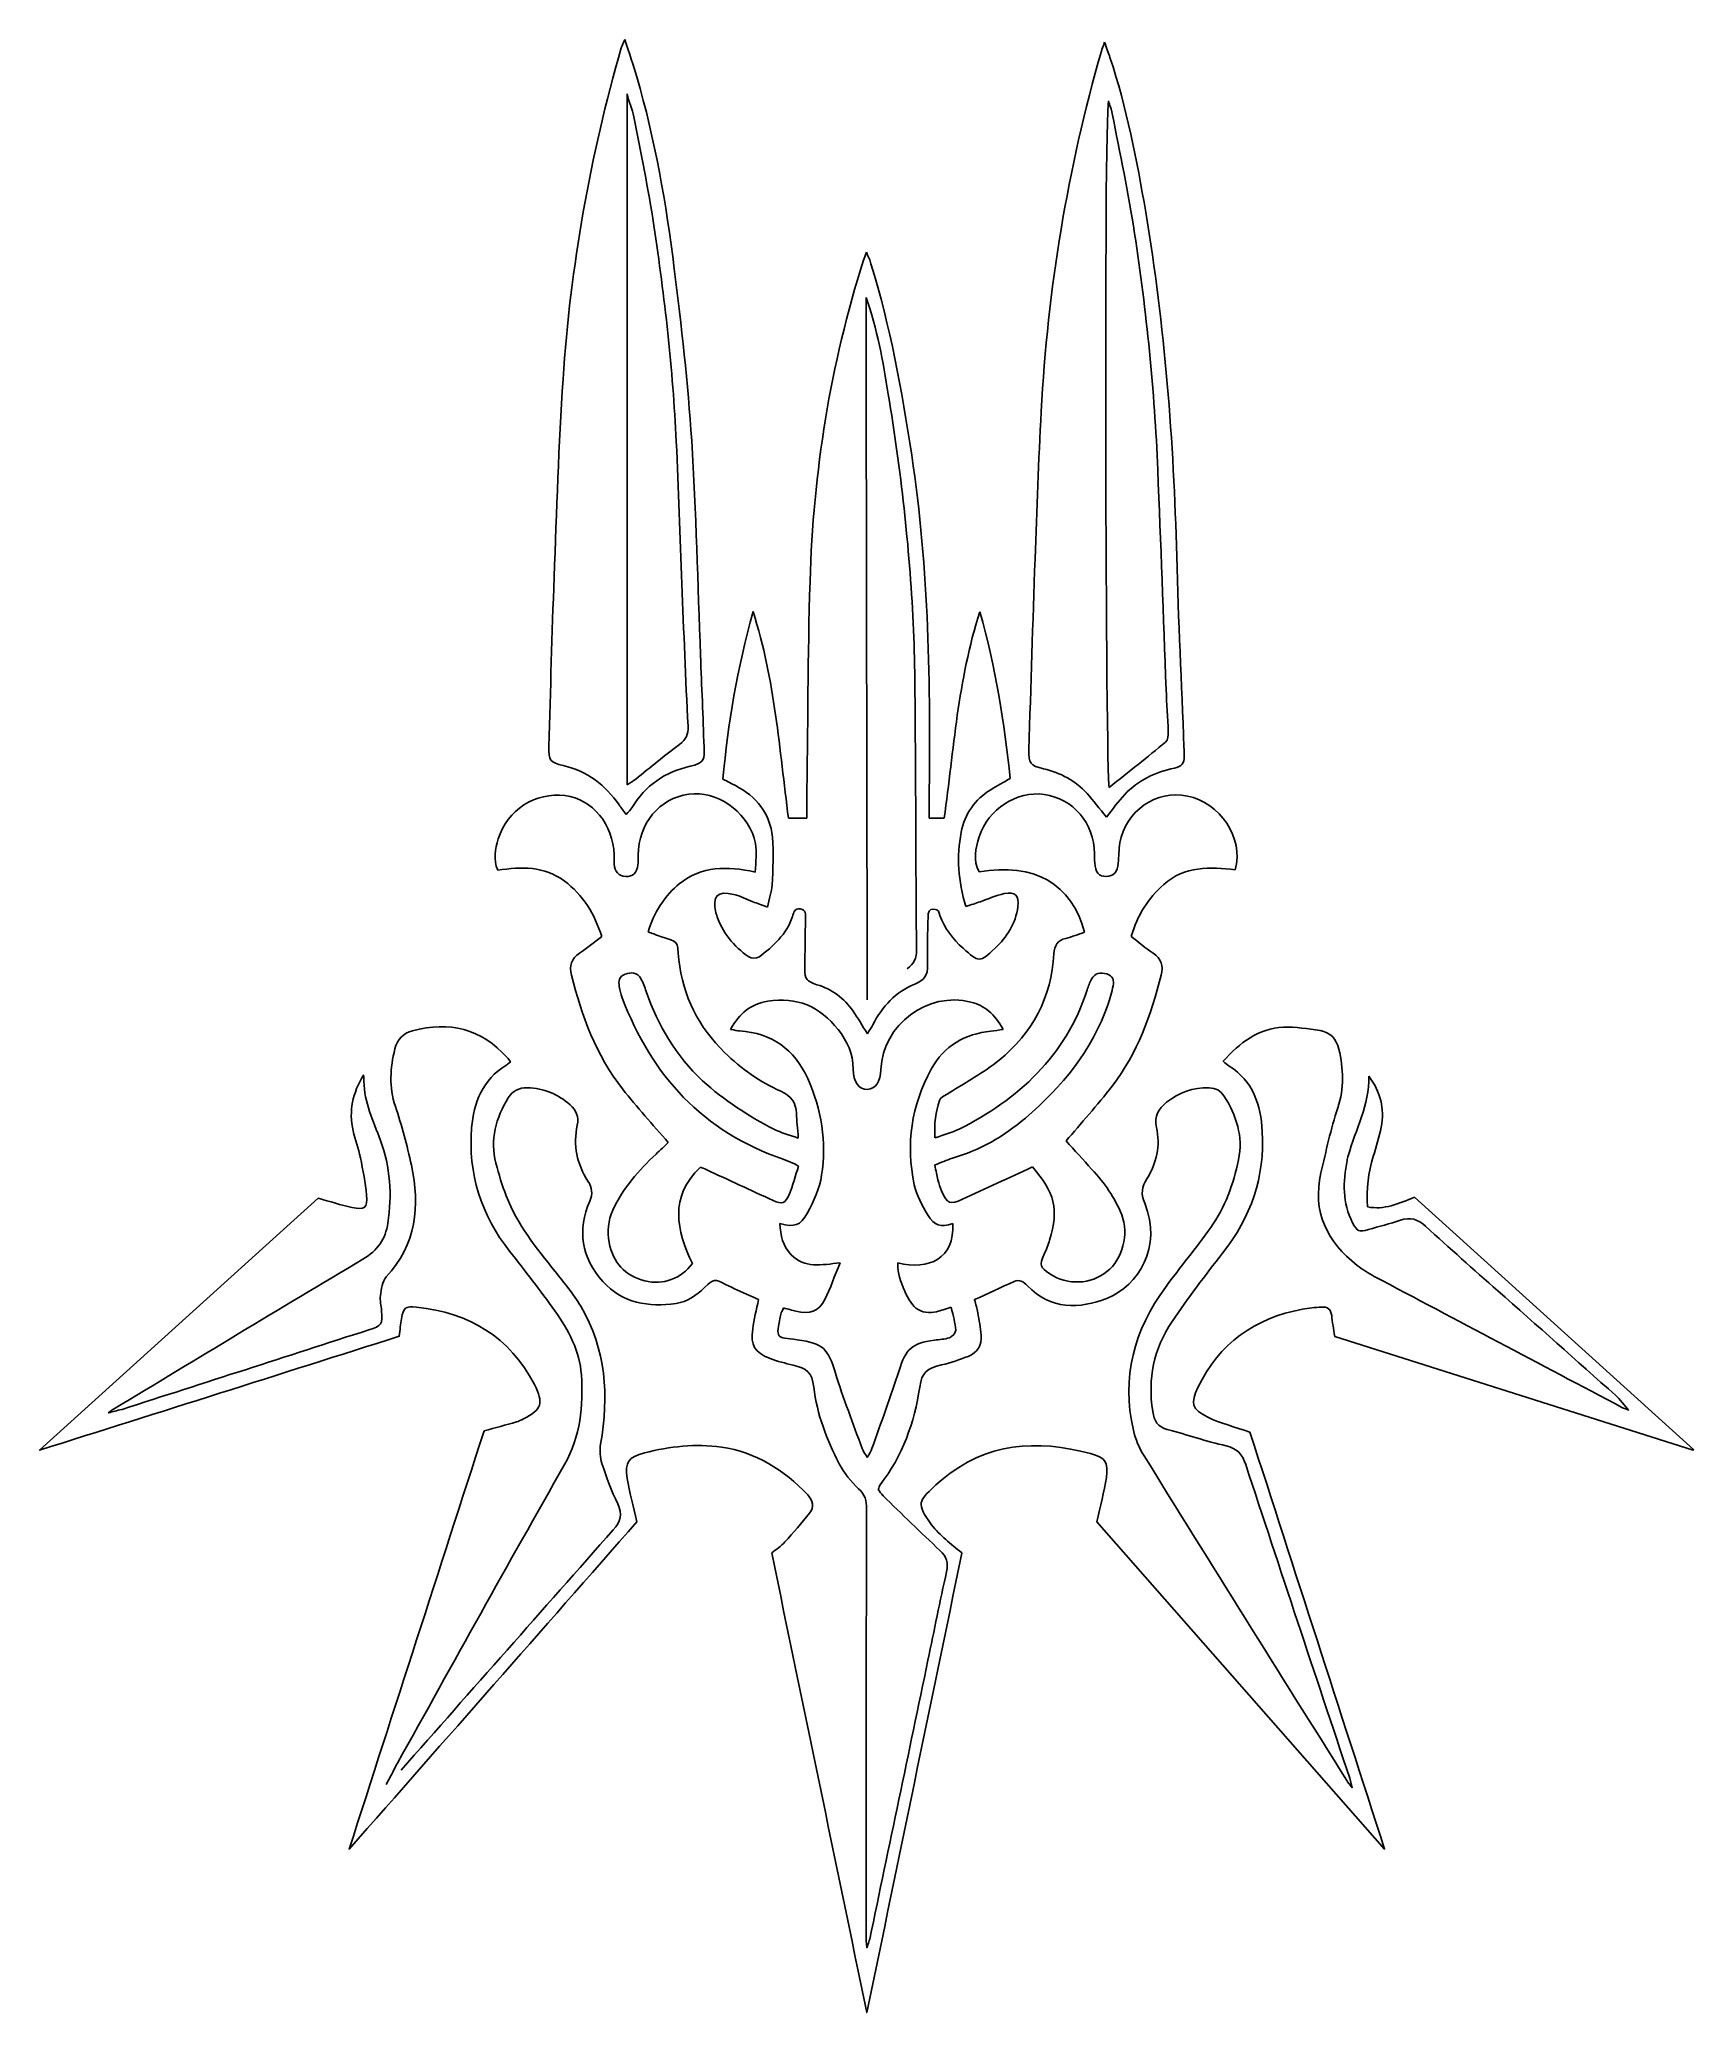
# Model space of a CAD drawing. Extents: x 0 to 2437, y 0 to 2907.
import ezdxf

# ---------------------------------------------------------------- set-up
doc = ezdxf.new("R2010")
doc.units = 0
doc.layers.get('0').update_dxf_attribs({"linetype": 'CONTINUOUS'})

msp = doc.modelspace()

# ---------------------------------------------------------------- linework, layer by layer
at = {"color": 7}
for points in [[(862.47, 2906.6475)], [(1310.94, 1759.4025)], [(1572.2175, 1761.1575)], [(1018.11, 1448.325)], [(1752.9525, 1394.3775)], [(1118.4675, 1247.025)], [(1462.995, 1245.6975)], [(2332.815, 891.0375)]]:
    msp.add_lwpolyline(points, close=True, dxfattribs=at)
for points in [[(865.8675, 2826.435), (865.8675, 1808.6475)], [(1576.365, 1804.8525), (1576.35, 1804.8675)], [(1103.685, 1759.545), (1130.685, 1759.545)], [(1310.94, 1759.4025), (1333.2, 1759.4025)], [(1744.26, 1401.3525), (1744.239686, 1401.3975), (1744.26, 1401.4425)], [(0.0075, 828.5325), (410.5725, 1199.73)], [(2026.2, 1200.99), (2026.26, 1200.99), (2437.26, 829.2825), (2436.8925, 828.645), (1908.51, 996.105), (1908.465, 996.1575)], [(2341.4775, 887.4825), (2341.553029, 887.502326), (2341.545, 887.58)], [(655.02, 856.8375), (655.065, 856.8375)], [(1783.6575, 855.0075), (1783.695, 854.97)], [(1236.0075, 770.3475), (1236.0075, 770.4)], [(880.3275, 723.075), (880.3275, 723.0225)], [(1982.025, 240.6), (1982.00114, 240.527525), (1981.930025, 240.54886), (1557.9225, 722.8575), (1557.9225, 722.91)], [(1078.965, 677.1075), (1078.965, 677.1675)], [(1359.1725, 677.04), (1359.1725, 676.98)], [(517.86, 348.63), (510.9075, 336.135)], [(1934.1975, 331.17), (1934.271081, 331.159111), (1934.31, 331.2225), (1930.7175, 345.1575), (1930.7175, 345.1575)], [(456.375, 240.705), (456.322767, 240.675001), (456.270673, 240.704769), (456.270405, 240.764768)], [(1218.9225, 95.61), (1218.97875, 95.570879), (1219.035, 95.61)], [(1223.4, 108.1575), (1223.445, 108.2475)], [(1219.1625, 0.135), (1219.1025, 0.075), (1219.0425, 0.135)]]:
    msp.add_lwpolyline(points, dxfattribs=at)
for points in [[(857.325, 2894.2875), (858.1275, 2897.0175), (859.5075, 2899.575), (862.47, 2906.6475)], [(862.47, 2906.6475), (869.3325, 2885.43), (875.22, 2868.69), (880.1775, 2851.6725)], [(771.4725, 2406.42), (782.471723, 2571.65555), (811.255586, 2735.223428), (857.325, 2894.2875)], [(1476.0375, 2358.6375), (1485.7125, 2538.9225), (1514.655, 2716.0575), (1564.815, 2889.6375)], [(1564.815, 2889.6375), (1565.6325, 2892.4725), (1566.7275, 2895.2325), (1569.255, 2902.5675)], [(1569.255, 2902.5675), (1572.9375, 2892.54), (1575.3675, 2886.4725), (1577.4075, 2880.285)], [(1577.4075, 2880.285), (1601.9475, 2805.9375), (1617.0375, 2729.415), (1629.975, 2652.3825)], [(880.1775, 2851.6725), (907.065, 2759.085), (923.625, 2664.36), (935.46, 2568.9225)], [(875.82, 2792.76), (873.6375, 2804.205), (868.32, 2815.05), (865.8675, 2826.435)], [(905.31, 2632.68), (897.2175, 2686.305), (885.9675, 2739.465), (875.82, 2792.76)], [(1575.1125, 2816.19), (1568.52, 2784.7725), (1570.8225, 1820.8875), (1576.365, 1804.8525)], [(1580.73, 2797.53), (1579.515, 2803.875), (1577.0175, 2809.9725), (1575.1125, 2816.19)], [(1613.73, 2620.995), (1604.73, 2680.1475), (1591.98, 2738.745), (1580.73, 2797.53)], [(1629.975, 2652.3825), (1658.175, 2484.465), (1671.3375, 2315.2425), (1675.6725, 2145.1425)], [(938.385, 2314.2375), (933.09, 2420.955), (921.2625, 2527.08), (905.31, 2632.68)], [(1647.8025, 2272.5825), (1643.025, 2389.35), (1631.235, 2505.5175), (1613.73, 2620.995)], [(1214.265, 2581.5375), (1215.1875, 2584.44), (1216.455, 2587.2375), (1218.765, 2593.2225)], [(1218.765, 2593.2225), (1221.6375, 2585.7975), (1223.76, 2581.1775), (1225.23, 2576.355)], [(935.46, 2568.9225), (945.9, 2484.6675), (955.575, 2400.1725), (961.035, 2315.4975)], [(1135.3725, 2108.145), (1140.225, 2269.3575), (1165.1625, 2427.54), (1214.265, 2581.5375)], [(1225.23, 2576.355), (1253.4675, 2484.1575), (1270.8225, 2389.6575), (1285.215, 2294.49)], [(1218.03, 2526.5175), (1218.03, 2501.7675), (1217.9925, 2477.0625), (1218.03, 2452.3275)], [(1250.7825, 2383.965), (1242.9075, 2432.1525), (1234.515, 2480.2575), (1218.03, 2526.5175)], [(1218.03, 2452.3275), (1218.6075, 2136.9075), (1219.0425, 1807.3275), (1219.71, 1491.885)], [(758.3775, 2114.37), (762.1275, 2211.75), (764.9625, 2309.2125), (771.4725, 2406.42)], [(1287.45, 2047.0875), (1282.0725, 2160.075), (1269.0225, 2272.3275), (1250.7825, 2383.965)], [(1466.9925, 2141.4), (1469.5875, 2213.8275), (1472.1525, 2286.27), (1476.0375, 2358.6375)], [(946.56, 2104.5675), (943.7625, 2174.4525), (941.85, 2244.3825), (938.385, 2314.2375)], [(961.035, 2315.4975), (967.8225, 2210.175), (969.93, 2104.545), (974.0625, 1999.05)], [(1285.215, 2294.49), (1310.715, 2125.7925), (1313.2275, 1956.0075), (1310.955, 1785.945)], [(1660.1775, 1948.7175), (1656, 2056.6725), (1652.2275, 2164.6425), (1647.8025, 2272.5825)], [(1457.8725, 1860.3825), (1460.775, 1954.0575), (1463.6325, 2047.74), (1466.9925, 2141.4)], [(1675.6725, 2145.1425), (1678.0575, 2051.4525), (1682.775, 1957.83), (1686.4275, 1864.1775)], [(750.495, 1865.235), (753.015, 1948.2825), (755.1825, 2031.345), (758.3775, 2114.37)], [(955.6275, 1894.9275), (952.125, 1964.7825), (949.3575, 2034.6825), (946.56, 2104.5675)], [(1130.685, 1780.155), (1132.1175, 1889.49), (1132.08, 1998.87), (1135.3725, 2108.145)], [(1007.13, 1817.055), (1014.4275, 1898.805), (1028.3025, 1979.7075), (1051.38, 2063.85)], [(1051.38, 2063.85), (1083.8925, 1962.465), (1090.2, 1860.735), (1103.685, 1759.545)], [(1290.5175, 1880.37), (1290.0825, 1935.9525), (1290.0975, 1991.5875), (1287.45, 2047.0875)], [(1333.2, 1759.4025), (1347.075, 1859.7375), (1353.21, 1961.9925), (1385.49, 2063.5875)], [(1385.49, 2063.5875), (1409.1975, 1980.9375), (1422, 1900.0875), (1430.2725, 1818.045)], [(974.0625, 1999.05), (975.825, 1954.11), (977.6625, 1909.17), (979.3125, 1864.2225)], [(1663.1775, 1886.9775), (1662.585, 1907.5725), (1660.9275, 1928.13), (1660.1775, 1948.7175)], [(943.2, 1868.265), (952.8075, 1875.42), (956.2275, 1882.9275), (955.6275, 1894.9275)], [(771.8925, 1836.93), (752.4525, 1841.31), (749.8725, 1844.85), (750.495, 1865.235)], [(878.5725, 1817.1225), (900.09, 1834.2), (921.165, 1851.87), (943.2, 1868.265)], [(979.3125, 1864.2225), (979.95, 1846.9725), (980.1825, 1840.44), (958.8675, 1835.94)], [(1292.31, 1565.58), (1291.4025, 1670.505), (1291.32, 1775.445), (1290.5175, 1880.37)], [(1479.6675, 1832.205), (1459.8075, 1836.9225), (1457.25, 1840.215), (1457.8725, 1860.3825)], [(1576.35, 1804.8675), (1605.3, 1827.9675), (1632.72, 1849.41), (1659.4275, 1871.7075)], [(1659.4275, 1871.7075), (1662.7125, 1874.4525), (1663.35, 1881.8175), (1663.1775, 1886.9775)], [(1686.4275, 1864.1775), (1686.6, 1859.8125), (1686.4275, 1855.425), (1686.7275, 1851.06)], [(854.085, 1779.0225), (833.595, 1808.1375), (807.345, 1828.9425), (771.8925, 1836.93)], [(958.8675, 1835.94), (922.1175, 1828.1775), (892.71, 1807.5525), (872.7, 1774.8525)], [(1543.785, 1795.7475), (1526.535, 1814.94), (1504.665, 1826.265), (1479.6675, 1832.205)], [(1672.35, 1833.27), (1644.045, 1827.93), (1619.1675, 1815.045), (1599.045, 1794.33)], [(1686.7275, 1851.06), (1687.3575, 1840.68), (1683.285, 1835.31), (1672.35, 1833.27)], [(865.8675, 1808.6475), (872.6175, 1813.095), (875.7525, 1814.8875), (878.5725, 1817.1225)], [(1025.5125, 1807.5225), (1019.9625, 1810.38), (1014.4425, 1813.26), (1007.13, 1817.055)], [(1079.985, 1731.7725), (1076.475, 1766.5725), (1056.5775, 1791.54), (1025.5125, 1807.5225)], [(1430.2725, 1818.045), (1419.9825, 1812.045), (1410.81, 1806.9375), (1401.855, 1801.455)], [(676.095, 1728.855), (689.0175, 1771.485), (731.25, 1798.545), (774.345, 1792.725)], [(774.345, 1792.725), (815.1225, 1787.2125), (845.46, 1750.5525), (846.705, 1705.2675)], [(864.5325, 1765.1025), (860.4675, 1770.51), (857.145, 1774.68), (854.085, 1779.0225)], [(872.7, 1774.8525), (870.855, 1771.8525), (868.1325, 1769.355), (864.5325, 1765.1025)], [(882.6675, 1713.45), (886.53, 1759.6725), (920.4675, 1793.4675), (964.8375, 1795.4625)], [(964.8375, 1795.4625), (1004.9025, 1797.27), (1047.4875, 1763.37), (1054.8375, 1722.1875)], [(1130.685, 1759.545), (1130.685, 1766.8125), (1130.61, 1773.4875), (1130.685, 1780.155)], [(1310.955, 1785.945), (1310.835, 1777.3575), (1310.94, 1768.7625), (1310.94, 1759.4025)], [(1401.855, 1801.455), (1378.2075, 1786.965), (1363.4325, 1765.995), (1358.1375, 1738.845)], [(1384.5975, 1732.1625), (1397.595, 1772.94), (1440.525, 1800.345), (1480.32, 1794.4125)], [(1480.32, 1794.4125), (1523.76, 1787.97), (1553.565, 1752.8775), (1554.6975, 1706.8125)], [(1572.2175, 1761.1575), (1561.905, 1773.7725), (1553.3025, 1785.1575), (1543.785, 1795.7475)], [(1599.045, 1794.33), (1589.64, 1784.6025), (1581.9675, 1773.255), (1572.2175, 1761.1575)], [(1592.085, 1723.0725), (1600.56, 1770.3225), (1645.4775, 1801.7175), (1691.5425, 1792.1775)], [(1691.5425, 1792.1775), (1738.62, 1782.4275), (1775.475, 1730.9175), (1761.81, 1683.5625)], [(675.345, 1682.745), (668.0925, 1698.9825), (671.6925, 1714.245), (676.095, 1728.855)], [(1054.8375, 1722.1875), (1057.1625, 1709.1225), (1055.52, 1695.9375), (1054.77, 1680.1875)], [(1079.46, 1660.965), (1080.615, 1684.545), (1082.34, 1708.41), (1079.985, 1731.7725)], [(1358.1375, 1738.845), (1351.095, 1702.7025), (1353.6375, 1667.07), (1364.8875, 1629.2475)], [(1384.695, 1680.315), (1375.1775, 1697.46), (1379.19, 1715.205), (1384.5975, 1732.1625)], [(1589.61, 1693.275), (1590.2925, 1703.22), (1590.36, 1713.3075), (1592.085, 1723.0725)], [(773.16, 1667.16), (743.775, 1688.91), (710.28, 1688.3025), (675.345, 1682.745)], [(846.705, 1705.2675), (846.825, 1700.895), (846.42, 1696.4925), (846.7725, 1692.15)], [(846.7725, 1692.15), (847.7175, 1680.4875), (853.6125, 1674.315), (863.9475, 1673.7525)], [(863.9475, 1673.7525), (874.4475, 1673.175), (880.3875, 1678.65), (881.7075, 1691.0025)], [(881.7075, 1691.0025), (882.5025, 1698.435), (882.045, 1706.0025), (882.6675, 1713.45)], [(1054.77, 1680.1875), (1012.77, 1689.1875), (976.2, 1689.1875), (942.795, 1662.8025)], [(1540.02, 1591.38), (1521.3375, 1662.75), (1465.3125, 1694.6775), (1384.695, 1680.315)], [(1554.6975, 1706.8125), (1554.8025, 1702.44), (1554.57, 1698.0525), (1554.825, 1693.695)], [(1554.825, 1693.695), (1555.65, 1679.805), (1561.125, 1673.4975), (1571.88, 1673.73)], [(1571.88, 1673.73), (1583.2875, 1673.9775), (1588.7025, 1680.03), (1589.61, 1693.275)], [(1761.81, 1683.5625), (1724.85, 1687.89), (1687.5, 1689.2175), (1656.6075, 1661.8125)], [(828.57, 1585.095), (818.07, 1618.0425), (801.24, 1646.3775), (773.16, 1667.16)], [(942.795, 1662.8025), (923.1525, 1647.285), (904.17, 1619.19), (896.8425, 1592.055)], [(1072.515, 1628.46), (1075.275, 1640.835), (1078.9575, 1650.8175), (1079.46, 1660.965)], [(1656.6075, 1661.8125), (1633.62, 1641.3975), (1617.8025, 1616.535), (1608.5325, 1585.3125)], [(996.81, 1620), (991.095, 1645.44), (998.205, 1653), (1023.36, 1647)], [(1023.36, 1647), (1032.945, 1644.6975), (1041.93, 1639.92), (1051.215, 1636.35)], [(1051.215, 1636.35), (1057.35, 1633.995), (1063.5375, 1631.7825), (1072.515, 1628.46)], [(1364.8875, 1629.2475), (1373.025, 1631.955), (1379.73, 1634.13), (1386.3975, 1636.425)], [(1386.3975, 1636.425), (1398.12, 1640.4675), (1409.5425, 1645.8825), (1421.58, 1648.3425)], [(1441.62, 1629.015), (1438.575, 1604.3475), (1425.555, 1584.5475), (1408.005, 1567.8375)], [(1421.58, 1648.3425), (1437.7575, 1651.65), (1443.675, 1645.6725), (1441.62, 1629.015)], [(997.515, 1617.435), (997.245, 1618.275), (997.005, 1619.1375), (996.81, 1620)], [(1045.125, 1555.0425), (1022.88, 1570.7175), (1006.125, 1591.0425), (997.515, 1617.435)], [(1109.43, 1614.465), (1100.7375, 1588.3875), (1081.32, 1570.6275), (1060.02, 1554.975)], [(1120.92, 1625.9175), (1112.5125, 1627.02), (1111.56, 1620.855), (1109.43, 1614.465)], [(1128.69, 1611.42), (1128.7425, 1617.525), (1129.77, 1624.7625), (1120.92, 1625.9175)], [(1127.835, 1538.325), (1127.835, 1562.685), (1128.4725, 1587.075), (1128.69, 1611.42)], [(1309.305, 1614.285), (1308.885, 1590.5475), (1307.7675, 1566.78), (1308.555, 1543.035)], [(1318.05, 1625.6625), (1310.415, 1625.9175), (1309.41, 1620.18), (1309.305, 1614.285)], [(1326.72, 1616.385), (1325.3775, 1620.135), (1325.49, 1625.385), (1318.05, 1625.6625)], [(1360.8675, 1567.995), (1345.785, 1581.555), (1333.605, 1596.96), (1326.72, 1616.385)], [(795.9075, 1560.7125), (806.715, 1568.0025), (816.855, 1576.2825), (828.57, 1585.095)], [(896.8425, 1592.055), (902.235, 1590.0525), (907.785, 1587.8625), (913.4175, 1585.9125)], [(913.4175, 1585.9125), (943.3275, 1575.5775), (938.9775, 1581.615), (942.2775, 1550.8125)], [(1494.885, 1559.625), (1495.635, 1572.015), (1499.7525, 1579.44), (1512.135, 1582.4475)], [(1512.135, 1582.4475), (1521.6375, 1584.75), (1530.8175, 1588.38), (1540.02, 1591.38)], [(1608.5325, 1585.3125), (1619.1975, 1577.115), (1629.6225, 1568.415), (1640.7825, 1560.7275)], [(783.735, 1528.3575), (780.255, 1541.9775), (783.87, 1552.605), (795.9075, 1560.7125)], [(942.2775, 1550.8125), (948.0375, 1497.06), (971.205, 1451.8875), (1009.575, 1414.3125)], [(1060.02, 1554.975), (1056.705, 1552.5375), (1048.5675, 1552.62), (1045.125, 1555.0425)], [(1278.645, 1537.4025), (1288.605, 1545.225), (1292.415, 1553.1525), (1292.31, 1565.58)], [(1308.555, 1543.035), (1309.05, 1528.29), (1303.875, 1520.535), (1290.0375, 1515.0375)], [(1408.005, 1567.8375), (1385.37, 1546.305), (1384.5825, 1546.6875), (1360.8675, 1567.995)], [(1413.885, 1402.98), (1463.19, 1443.045), (1491.03, 1495.5975), (1494.885, 1559.625)], [(1640.7825, 1560.7275), (1652.6775, 1552.4775), (1656.3375, 1541.9775), (1652.8875, 1528.2825)], [(859.215, 1360.575), (820.215, 1410.075), (799.17, 1468.0425), (783.735, 1528.3575)], [(863.055, 1529.7075), (854.1075, 1526.58), (852.9675, 1519.3875), (854.37, 1511.4075)], [(886.05, 1523.2275), (880.7325, 1532.28), (872.1675, 1532.895), (863.055, 1529.7075)], [(894.0225, 1504.2975), (891.7725, 1510.755), (889.5225, 1517.37), (886.05, 1523.2275)], [(1145.5875, 1514.22), (1130.355, 1518.87), (1127.85, 1522.2825), (1127.835, 1538.325)], [(1198.9425, 1475.1225), (1185.6825, 1494.18), (1168.0275, 1507.3725), (1145.5875, 1514.22)], [(1290.0375, 1515.0375), (1261.5975, 1503.7125), (1241.8875, 1482.3225), (1228.035, 1455.2925)], [(1550.1225, 1522.2675), (1547.555597, 1517.272175), (1545.396085, 1512.077809), (1543.665, 1506.735)], [(1572.5625, 1530.09), (1563.315, 1532.595), (1554.9975, 1531.9425), (1550.1225, 1522.2675)], [(1582.02, 1512.435), (1583.595, 1520.3325), (1581.9225, 1527.5625), (1572.5625, 1530.09)], [(1574.52, 1485.48), (1577.621428, 1494.286712), (1580.127082, 1503.29203), (1582.02, 1512.435)], [(1652.8875, 1528.2825), (1638.105, 1469.7375), (1617.9375, 1413.36), (1580.73, 1364.97)], [(854.37, 1511.4075), (855.228068, 1505.851234), (856.604064, 1500.387428), (858.48, 1495.0875)], [(858.48, 1495.0875), (902.175, 1380.45), (977.6025, 1297.4325), (1095.9075, 1257.24)], [(977.19, 1372.695), (937.44, 1409.025), (911.685, 1454.0625), (894.0225, 1504.2975)], [(1018.11, 1448.325), (1031.22, 1472.1675), (1048.635, 1485.7725), (1073.025, 1489.875)], [(1073.025, 1489.875), (1116.0825, 1497.1275), (1150.0875, 1481.7375), (1176.7125, 1448.0775)], [(1239.93, 1389.48), (1242.8625, 1455.6825), (1308.5325, 1504.785), (1372.53, 1488.6225)], [(1543.665, 1506.735), (1513.005, 1408.7775), (1440.9675, 1344.9075), (1355.2425, 1301.4075)], [(1372.53, 1488.6225), (1392.2925, 1483.6275), (1407.3225, 1471.2525), (1419.9, 1448.295)], [(1452.69, 1317.75), (1506.78, 1363.8225), (1551.06, 1417.1475), (1574.52, 1485.48)], [(549.7125, 1446.36), (604.0425, 1460.91), (651.045, 1449.2625), (689.28, 1406.8725)], [(1219.995, 1441.9725), (1212.24, 1454.2425), (1206, 1464.9675), (1198.9425, 1475.1225)], [(1228.035, 1455.2925), (1225.89, 1451.115), (1223.1825, 1447.23), (1219.995, 1441.9725)], [(523.7175, 1419.75), (527.2275, 1434), (535.8975, 1442.6625), (549.7125, 1446.36)], [(1031.685, 1446.0225), (1028.1, 1446.27), (1024.5225, 1447.2225), (1018.11, 1448.325)], [(1131.99, 1376.04), (1112.49, 1419), (1079.325, 1443.03), (1031.685, 1446.0225)], [(1176.7125, 1448.0775), (1190.2125, 1431.03), (1199.4525, 1412.7375), (1198.98, 1389.9975)], [(1402.065, 1445.6475), (1363.2525, 1441.9425), (1332.78, 1424.0175), (1314.105, 1389.825)], [(1419.9, 1448.295), (1413.4425, 1447.32), (1407.78, 1446.195), (1402.065, 1445.6475)], [(1744.26, 1401.4425), (1768.665, 1428.72), (1795.86, 1449.8025), (1833.1125, 1451.5425)], [(1833.1125, 1451.5425), (1850.97, 1452.375), (1869.18, 1449.2925), (1886.9925, 1446.5325)], [(1886.9925, 1446.5325), (1901.9175, 1444.185), (1911.0375, 1434.27), (1914.6, 1419.3675)], [(524.4675, 1335), (514.8975, 1363.635), (516.765, 1391.3925), (523.7175, 1419.75)], [(693.9075, 1400.3475), (689.4075, 1396.635), (689.6325, 1396.5975), (687.1575, 1395.135)], [(689.28, 1406.8725), (691.070376, 1404.914361), (692.623601, 1402.75193), (693.9075, 1400.43)], [(693.9075, 1400.43), (693.926261, 1400.4057), (693.926261, 1400.3718), (693.9075, 1400.3475)], [(1009.575, 1414.3125), (1033.875, 1390.515), (1061.5575, 1371.0675), (1092.495, 1357.23)], [(1340.5725, 1354.6875), (1365.075, 1370.715), (1391.2875, 1384.62), (1413.885, 1402.98)], [(1752.9525, 1394.3775), (1749.2025, 1397.3775), (1748.4525, 1398.1275), (1744.26, 1401.3525)], [(1914.6, 1419.3675), (1921.53, 1390.3575), (1922.6625, 1362.075), (1913.0025, 1332.7725)], [(462.1275, 1299.135), (455.535, 1327.8975), (461.4375, 1354.545), (477.39, 1381.1325)], [(477.39, 1381.1325), (477.398729, 1381.156016), (477.421166, 1381.171621), (477.44625, 1381.171621)], [(477.44625, 1381.171621), (477.471334, 1381.171621), (477.493771, 1381.156016), (477.5025, 1381.1325)], [(477.5025, 1381.1325), (477.9525, 1377.1725), (477.8925, 1374.0675), (477.9525, 1372.02)], [(477.9525, 1372.02), (478.7025, 1340.52), (491.7975, 1313.6625), (502.455, 1284.9)], [(687.1575, 1395.135), (653.4075, 1374.78), (639.8025, 1339.9275), (636.81, 1303.4025)], [(1082.115, 1301.1525), (1044.4575, 1320.96), (1008.7875, 1343.8275), (977.19, 1372.695)], [(1152.495, 1233.435), (1160.19, 1282.59), (1152.5925, 1330.59), (1131.99, 1376.04)], [(1198.98, 1389.9975), (1198.575, 1370.8275), (1207.545, 1359.5025), (1220.0175, 1359.9975)], [(1220.0175, 1359.9975), (1231.8075, 1360.4625), (1239.12, 1371.3), (1239.93, 1389.48)], [(1314.105, 1389.825), (1284.9375, 1336.4175), (1276.0275, 1279.11), (1289.07, 1219.515)], [(1801.7625, 1298.1225), (1799.4675, 1336.98), (1788.12, 1372.3725), (1752.9525, 1394.3775)], [(1928.5275, 1262.2575), (1939.2375, 1300.9575), (1959.45, 1337.1225), (1958.7375, 1379.2575)], [(1958.7375, 1379.2575), (1958.732551, 1379.286674), (1958.749609, 1379.315099), (1958.777681, 1379.324457)], [(1958.777681, 1379.324457), (1958.805753, 1379.333814), (1958.836455, 1379.321308), (1958.85, 1379.295)], [(1958.85, 1379.295), (1976.16, 1356.42), (1982.225, 1331.44), (1977.045, 1304.355)], [(672.63, 1251.1275), (663.375, 1286.0475), (672.5025, 1317.7275), (690.8625, 1347.6375)], [(690.8625, 1347.6375), (697.4325, 1358.3475), (706.3575, 1362.48), (718.95, 1362.2625)], [(718.95, 1362.2625), (743.325, 1361.835), (763.95, 1353.1275), (781.83, 1337.1)], [(781.83, 1337.1), (790.7475, 1329.105), (795.135, 1320.1725), (792.375, 1307.265)], [(926.5425, 1281.5625), (903.465, 1308.51), (880.3425, 1333.755), (859.215, 1360.575)], [(1092.495, 1357.23), (1107.8025, 1350.375), (1114.53, 1340.385), (1115.3775, 1324.65)], [(1319.505, 1288.4775), (1317.735, 1309.32), (1321.05, 1326.9), (1326.255, 1343.8425)], [(1326.255, 1343.8425), (1327.6725, 1348.4925), (1335.4725, 1351.3425), (1340.5725, 1354.6875)], [(1580.73, 1364.97), (1558.785, 1336.47), (1534.4175, 1309.7475), (1512.675, 1284.03)], [(1646.0325, 1303.92), (1642.5525, 1320.6225), (1648.5525, 1331.355), (1660.875, 1341.0825)], [(1660.875, 1341.0825), (1679.31, 1355.64), (1699.875, 1362.7275), (1723.395, 1362.2025)], [(1723.395, 1362.2025), (1733.145, 1361.9775), (1740.1875, 1358.2875), (1745.2725, 1350.3525)], [(1745.2725, 1350.3525), (1763.73, 1321.5525), (1773.975, 1291.0275), (1766.805, 1256.1825)], [(547.9425, 1248.36), (541.667865, 1277.637896), (533.831671, 1306.55921), (524.4675, 1335)], [(1115.3775, 1324.65), (1115.9625, 1313.6625), (1117.005, 1302.705), (1118.115, 1288.2)], [(1345.1325, 1258.7475), (1385.565, 1270.17), (1420.95, 1290.7125), (1452.69, 1317.75)], [(1913.0025, 1332.7725), (1902.6825, 1301.475), (1895.7525, 1269.0225), (1888.2525, 1236.8475)], [(472.935, 1259.385), (470.16, 1272.795), (465.1875, 1285.7325), (462.1275, 1299.135)], [(502.455, 1284.9), (517.125, 1245.3225), (519.63, 1204.4475), (513.42, 1163.0925)], [(636.81, 1303.4025), (631.2675, 1235.8125), (650.76, 1175.1525), (692.73, 1121.6175)], [(792.375, 1307.265), (786.0825, 1277.8125), (792.03, 1249.995), (808.125, 1224.765)], [(908.475, 1264.7925), (914.73, 1270.7175), (921.105, 1276.515), (926.5425, 1281.5625)], [(1118.115, 1288.2), (1103.9325, 1293.195), (1093.02, 1296.1875), (1082.115, 1301.1525)], [(1355.2425, 1301.4075), (1344.9675, 1296.9075), (1333.305, 1293.3825), (1319.505, 1288.4775)], [(1512.675, 1284.03), (1524.9, 1270.5975), (1537.7625, 1256.28), (1550.8425, 1242.1275)], [(1631.7825, 1228.44), (1646.4075, 1251.495), (1651.635, 1277.19), (1646.0325, 1303.92)], [(1743.3975, 1118.8725), (1784.9475, 1171.6875), (1805.7075, 1231.08), (1801.7625, 1298.1225)], [(1977.045, 1304.355), (1974.2625, 1289.685), (1969.545, 1275.375), (1965.345, 1260.9975)], [(482.0175, 1204.125), (480.27, 1222.6725), (476.7225, 1241.1075), (472.935, 1259.385)], [(687.7875, 1203.0075), (681.7425, 1218.6675), (676.9425, 1234.8825), (672.63, 1251.1275)], [(844.9425, 1182.1875), (859.83, 1214.7375), (882.9525, 1240.6125), (908.475, 1264.7925)], [(1095.9075, 1257.24), (1100.6325, 1255.635), (1105.6125, 1252.9875), (1110.2625, 1251.1875)], [(1110.2625, 1251.1875), (1111.92, 1250.4975), (1113.15, 1250.3175), (1118.4675, 1247.025)], [(1319.3025, 1248.63), (1328.175, 1252.155), (1336.725, 1255.6575), (1345.1325, 1258.7475)], [(1766.805, 1256.1825), (1759.4175, 1220.2575), (1746.885, 1186.305), (1725.81, 1156.3875)], [(1934.865, 1163.5425), (1919.3925, 1192.905), (1920.75, 1223.745), (1926.705, 1254.99)], [(1926.705, 1254.99), (1927.17, 1257.4425), (1927.8675, 1259.85), (1928.5275, 1262.2575)], [(1965.345, 1260.9975), (1958.505, 1237.485), (1954.365, 1213.71), (1956.7425, 1187.085)], [(510.9225, 1083.7125), (555.3825, 1131.7125), (561.105, 1188.0525), (547.9425, 1248.36)], [(808.125, 1224.765), (814.4325, 1214.8875), (815.49, 1206.765), (810.7425, 1195.4325)], [(973.9725, 1245.585), (927.3375, 1201.0425), (938.9175, 1152.285), (962.0775, 1103.3475)], [(982.305, 1241.835), (979.5375, 1243.11), (976.755, 1244.355), (973.9725, 1245.585)], [(1080.9525, 1196.4675), (1047.9525, 1211.325), (1015.1775, 1226.685), (982.305, 1241.835)], [(1118.4675, 1247.025), (1113.84, 1232.775), (1110.2175, 1218.3675), (1104.4725, 1204.8225)], [(1131.54, 1178.01), (1140.885, 1195.2975), (1149.495, 1214.2725), (1152.495, 1233.435)], [(1323.8775, 1226.595), (1322.16, 1233.165), (1321.08, 1239.8925), (1319.3025, 1248.63)], [(1329.36, 1210.68), (1327.153678, 1215.846841), (1325.321461, 1221.165536), (1323.8775, 1226.595)], [(1462.995, 1245.6975), (1428.195, 1229.5725), (1394.3025, 1213.6875), (1360.245, 1198.1625)], [(1488.4425, 1138.08), (1502.0625, 1183.74), (1496.4675, 1207.9275), (1462.995, 1245.6975)], [(1550.8425, 1242.1275), (1569.24, 1222.245), (1584.75, 1200.465), (1594.65, 1175.0775)], [(1628.55, 1192.215), (1622.6325, 1206.5325), (1624.14, 1216.4025), (1631.7825, 1228.44)], [(1888.2525, 1236.8475), (1874.88, 1179.45), (1897.455, 1135.5975), (1941.585, 1100.625)], [(410.5725, 1199.73), (410.591791, 1199.73753), (410.613209, 1199.73753), (410.6325, 1199.73)], [(410.6325, 1199.73), (428.2875, 1194.825), (444.2025, 1189.605), (460.4775, 1186.08)], [(460.4775, 1186.08), (479.6475, 1181.9325), (483.8025, 1185.18), (482.0175, 1204.125)], [(759.6675, 1091.7225), (732.105, 1126.53), (704.01, 1161.0075), (687.7875, 1203.0075)], [(810.7425, 1195.4325), (792.6675, 1152.375), (798.1125, 1112.4), (830.01, 1077.15)], [(1104.4725, 1204.8225), (1098.96, 1191.735), (1094.37, 1190.43), (1080.9525, 1196.4675)], [(1289.07, 1219.515), (1292.4525, 1204.1025), (1300.32, 1189.08), (1308.705, 1175.49)], [(1360.245, 1198.1625), (1341.3975, 1189.575), (1337.5875, 1191.2775), (1329.36, 1210.68)], [(1573.59, 1052.655), (1618.59, 1070.7075), (1655.34, 1127.535), (1628.55, 1192.215)], [(1956.795, 1187.025), (1981.4475, 1181.82), (2002.755, 1191.885), (2026.2, 1200.99)], [(513.42, 1163.0925), (509.94, 1139.8425), (498.21, 1122.6375), (476.715, 1109.9475)], [(839.415, 1134.6675), (836.415, 1150.8075), (837.8175, 1166.595), (844.9425, 1182.1875)], [(1091.1, 1162.3425), (1112.43, 1156.7475), (1121.1, 1158.66), (1131.54, 1178.01)], [(1308.705, 1175.49), (1319.37, 1158.24), (1327.455, 1156.545), (1345.74, 1162.4025)], [(1594.65, 1175.0775), (1605.6225, 1146.9375), (1595.895, 1109.925), (1572.96, 1091.4675)], [(1958.505, 1153.62), (1943.7825, 1149.42), (1941.8175, 1150.35), (1934.865, 1163.5425)], [(1956.7425, 1187.085), (1956.742262, 1187.054584), (1956.764821, 1187.028801), (1956.795, 1187.025)], [(2005.2225, 1167.2775), (1989.8775, 1162.0275), (1974.1125, 1158.075), (1958.505, 1153.62)], [(2042.4675, 1158.2775), (2030.9925, 1168.8525), (2019.9675, 1172.25), (2005.2225, 1167.2775)], [(892.1625, 1077.8475), (862.4475, 1085.2725), (844.9575, 1104.9075), (839.415, 1134.6675)], [(1107.8025, 1116.2625), (1095.195, 1128.9375), (1092.0075, 1144.9125), (1091.1, 1162.3425)], [(1345.74, 1162.4025), (1348.7025, 1110.5325), (1310.7375, 1093.4025), (1264.74, 1104.405)], [(1480.4925, 1117.08), (1483.549227, 1123.919195), (1486.20375, 1130.931143), (1488.4425, 1138.08)], [(1725.81, 1156.3875), (1704.6075, 1126.305), (1680.735, 1098.12), (1659.06, 1068.375)], [(2148.765, 1063.425), (2113.245, 1094.925), (2077.38, 1126.1025), (2042.4675, 1158.2775)], [(476.715, 1109.9475), (353.5875, 1037.1375), (231.6525, 962.4075), (108.9675, 888.9075)], [(692.73, 1121.6175), (715.47, 1092.63), (738.255, 1063.6125), (759.555, 1033.575)], [(1179.6375, 1104.645), (1151.8425, 1101.0525), (1127.4075, 1096.5525), (1107.8025, 1116.2625)], [(1157.31, 1050.645), (1165.6425, 1067.07), (1171.56, 1084.7325), (1179.6375, 1104.645)], [(1488.8625, 1088.13), (1474.0125, 1097.88), (1473.345, 1100.5725), (1480.4925, 1117.08)], [(1668.8025, 1018.02), (1692.255, 1052.6025), (1717.5525, 1086.015), (1743.3975, 1118.8725)], [(502.4925, 1056.21), (503.895, 1065.6975), (505.0125, 1077.33), (510.9225, 1083.7125)], [(797.4675, 1040.625), (786.75, 1058.775), (772.8225, 1075.125), (759.6675, 1091.7225)], [(830.01, 1077.15), (859.4775, 1044.585), (897.3375, 1038.9525), (938.13, 1044.6375)], [(962.0775, 1103.3475), (946.199718, 1081.323825), (918.491033, 1071.217675), (892.1625, 1077.8475)], [(980.0025, 1068.12), (993.81, 1081.08), (994.9575, 1080.81), (1010.7, 1072.7325)], [(1264.74, 1104.405), (1262.715, 1086.7125), (1278.3675, 1048.155), (1291.47, 1037.9325)], [(1377.915, 1050.2325), (1397.7675, 1059.3825), (1416.7725, 1068.345), (1435.965, 1076.91)], [(1435.965, 1076.91), (1444.005, 1080.5025), (1449.855, 1076.715), (1455.675, 1070.7225)], [(1572.96, 1091.4675), (1549.3275, 1072.4475), (1514.775, 1071.075), (1488.8625, 1088.13)], [(1941.585, 1100.625), (1949.487738, 1094.505644), (1957.932809, 1089.120782), (1966.815, 1084.5375)], [(1966.815, 1084.5375), (2088.74, 1019.9175), (2210.74, 955.4175), (2332.815, 891.0375)], [(504.075, 1033.845), (503.5425, 1041.345), (501.4275, 1048.995), (502.4925, 1056.21)], [(938.13, 1044.6375), (954.705, 1046.9475), (967.9425, 1056.8025), (980.0025, 1068.12)], [(1010.7, 1072.7325), (1022.325, 1066.77), (1034.4975, 1061.865), (1046.415, 1056.45)], [(1046.415, 1056.45), (1050.7725, 1054.4775), (1055.0775, 1052.415), (1059.4575, 1050.3675)], [(1059.4575, 1050.3), (1056.3825, 1035.03), (1052.7075, 1021.1925), (1050.945, 1007.1225)], [(1059.4575, 1050.3675), (1059.471356, 1050.347133), (1059.471356, 1050.320367), (1059.4575, 1050.3)], [(1114.7325, 1033.1625), (1134.5775, 1028.145), (1148.25, 1032.8025), (1157.31, 1050.645)], [(1377.915, 1050.1575), (1377.901603, 1050.180705), (1377.901603, 1050.209295), (1377.915, 1050.2325)], [(1382.6475, 1031.04), (1381.5975, 1037.04), (1379.745, 1042.8825), (1377.915, 1050.1575)], [(1455.675, 1070.7225), (1490.295, 1035.0975), (1531.8225, 1035.9075), (1573.59, 1052.655)], [(1659.06, 1068.375), (1612.9725, 1005.2175), (1593.7575, 935.5275), (1611.81, 858.015)], [(2322.5775, 909.045), (2264.7375, 960.62), (2206.8, 1012.08), (2148.765, 1063.425)], [(485.2275, 1005.735), (504.6825, 1012.02), (505.4775, 1013.5125), (504.075, 1033.845)], [(533.43, 1022.0925), (532.02, 1014.165), (531.3525, 1006.1025), (530.13, 996.39)], [(555.705, 1039.17), (538.89, 1041.0075), (536.355, 1038.57), (533.43, 1022.0925)], [(729.2325, 925.05), (693.0075, 995.925), (632.9025, 1030.7175), (555.705, 1039.17)], [(759.555, 1033.575), (779.55, 1005.3675), (796.17, 974.7975), (798.5025, 939.4725)], [(826.9125, 837.4725), (839.205, 908.5125), (834.93, 977.16), (797.4675, 1040.625)], [(1116.645, 991.1175), (1085.37, 995.7375), (1084.2525, 990.0075), (1092.3075, 1028.6175)], [(1092.3075, 1028.6175), (1092.9075, 1031.4675), (1094.685, 1034.07), (1096.515, 1038.1125)], [(1096.515, 1038.1125), (1103.0475, 1036.3275), (1108.8675, 1034.64), (1114.7325, 1033.1625)], [(1291.47, 1037.9325), (1300.68, 1030.77), (1310.97, 1030.125), (1321.71, 1032.54)], [(1321.71, 1032.54), (1328.25, 1034.04), (1334.595, 1036.29), (1343.505, 1038.99)], [(1343.505, 1038.99), (1346.2125, 1026.495), (1349.505, 1015.8825), (1350.255, 1005.0825)], [(1387.545, 997.7775), (1386.705, 1008.9225), (1384.5825, 1020), (1382.6475, 1031.04)], [(1640.3025, 885.6375), (1632.9525, 933.5925), (1641.8025, 978.18), (1668.8025, 1018.02)], [(1861.1025, 1036.065), (1790.6025, 1023.255), (1738.41, 985.815), (1706.94, 920.775)], [(1888.9725, 1039.3725), (1879.630595, 1038.763108), (1870.327549, 1037.65906), (1861.1025, 1036.065)], [(1904.055, 1026.78), (1903.11, 1036.305), (1897.695, 1040.0175), (1888.9725, 1039.3725)], [(1908.465, 996.1575), (1906.845, 1007.16), (1905.0375, 1016.9325), (1904.055, 1026.78)], [(530.085, 996.3375), (353.845, 940.3375), (177.17, 884.3675), (0.06, 828.4275)], [(121.6275, 888.585), (242.8575, 927.555), (364.0575, 966.605), (485.2275, 1005.735)], [(530.13, 996.39), (530.13027, 996.363698), (530.111034, 996.341256), (530.085, 996.3375)], [(1050.945, 1007.1225), (1047.765, 982.32), (1053.195, 972.9525), (1076.445, 963.5625)], [(1172.895, 941.9325), (1161.6, 978.6375), (1155.4125, 985.4325), (1116.645, 991.1175)], [(1318.5975, 990.615), (1285.4025, 986.115), (1276.695, 977.415), (1266.645, 945.9225)], [(1340.7, 994.23), (1333.845, 991.6575), (1326.0225, 991.62), (1318.5975, 990.615)], [(1350.255, 1005.0825), (1350.51, 1001.5725), (1344.855, 995.7825), (1340.7, 994.23)], [(1368.42, 966.6975), (1382.385, 971.985), (1388.67, 983.1975), (1387.545, 997.7775)], [(1076.445, 963.5625), (1087.335, 959.1525), (1099.02, 956.505), (1110.5325, 953.8725)], [(1329.3675, 954.2175), (1342.65, 957.255), (1355.6175, 961.86), (1368.42, 966.6975)], [(798.5025, 939.4725), (801.5025, 893.5725), (797.3775, 849.315), (773.5875, 807.39)], [(1110.5325, 953.8725), (1131.03, 949.1925), (1138.2375, 942.72), (1140.8325, 921.51)], [(1212.195, 830.9325), (1198.8225, 867.8475), (1184.445, 904.4325), (1172.895, 941.9325)], [(1266.645, 945.9225), (1254.345, 907.3575), (1240.1925, 869.385), (1226.67, 831.21)], [(1297.0725, 921.5625), (1300.3125, 943.11), (1307.2125, 949.155), (1329.3675, 954.2175)], [(713.0775, 874.545), (740.22, 888.5475), (743.1975, 897.72), (729.2325, 925.05)], [(1140.8325, 921.51), (1145.76, 881.19), (1159.8675, 843.9075), (1178.49, 808.4025)], [(1238.655, 777.5625), (1271.8575, 820.02), (1289.1525, 868.875), (1297.0725, 921.5625)], [(1706.94, 920.775), (1695.84, 897.8475), (1697.8425, 888.4875), (1721.3325, 877.1625)], [(2341.545, 887.58), (2337, 892.83), (2327.6025, 904.5675), (2322.5775, 909.045)], [(103.7175, 885.1575), (103.665, 885.12), (101.4075, 883.6575), (101.4675, 883.6575)], [(101.4675, 883.6575), (109.3275, 885.1575), (112.7175, 886.6575), (121.6275, 888.585)], [(108.9675, 888.9075), (108.0075, 888.33), (108.9675, 888.9075), (103.7175, 885.1575)], [(702.8025, 870.045), (706.365, 871.0725), (709.755, 872.8575), (713.0775, 874.545)], [(1661.8875, 858.93), (1647.72, 862.74), (1642.455, 871.6125), (1640.3025, 885.6375)], [(1721.3325, 877.1625), (1740.165, 868.0875), (1760.88, 862.9125), (1783.6575, 855.0075)], [(2332.815, 891.0375), (2333.1375, 890.9775), (2340.0975, 888.0375), (2341.4775, 887.4825)], [(456.270405, 240.764768), (522.625135, 446.414923), (588.875, 651.7725), (655.02, 856.8375)], [(655.065, 856.8375), (671.715, 861.42), (687.315, 865.5975), (702.8025, 870.045)], [(1548.6675, 823.515), (1469.6625, 844.74), (1395.09, 839.88), (1329.4875, 784.7925)], [(1611.81, 858.015), (1614.996707, 844.672356), (1620.315029, 831.931176), (1627.56, 820.2825)], [(1748.46, 834.84), (1719.3225, 841.6875), (1690.8225, 851.1675), (1661.8875, 858.93)], [(1783.695, 854.97), (1849.0875, 652.4175), (1915.56, 446.49), (1982.025, 240.6)], [(-0.008791, 828.458729), (-0.021467, 828.484081), (-0.014673, 828.514844), (0.0075, 828.5325)], [(0.06, 828.4275), (0.032572, 828.420355), (0.003884, 828.433378), (-0.008791, 828.458729)], [(828.87, 808.65), (825.975493, 817.972779), (825.305084, 827.84397), (826.9125, 837.4725)], [(891.5475, 824.385), (867.615, 818.085), (862.5075, 811.44), (866.1375, 786.825)], [(1004.8875, 832.875), (966.7725, 838.2975), (928.7625, 834.195), (891.5475, 824.385)], [(1131.9975, 762.6975), (1096.92, 799.3275), (1055.7675, 825.6375), (1004.8875, 832.875)], [(1219.695, 817.8375), (1216.62, 823.0875), (1213.695, 826.755), (1212.195, 830.9325)], [(1226.67, 831.21), (1225.245, 827.1825), (1222.71, 823.545), (1219.695, 817.8375)], [(1572.0675, 788.31), (1575.54, 811.0425), (1570.725, 817.56), (1548.6675, 823.515)], [(1627.56, 820.2825), (1726.85, 660.6425), (1826.425, 501.1825), (1926.285, 341.9025)], [(1777.3725, 807.3375), (1772.28, 822.6975), (1764.57, 831.06), (1748.46, 834.84)], [(773.5875, 807.39), (690.69, 661.29), (609.3375, 514.2975), (527.4975, 367.62)], [(852.03, 749.4), (842.91, 768.5025), (835.395, 788.49), (828.87, 808.65)], [(866.1375, 786.825), (869.1375, 766.6575), (874.89, 746.91), (880.3275, 723.075)], [(1178.49, 808.4025), (1185.6, 794.8425), (1195.74, 782.1525), (1206.99, 771.69)], [(1329.4875, 784.7925), (1325.655, 781.575), (1321.665, 778.5225), (1318.1175, 775.0425)], [(1557.9225, 722.91), (1563.0525, 746.1075), (1568.82, 767.0175), (1572.0675, 788.31)], [(1930.7175, 345.1575), (1879.2525, 499.0725), (1828.1375, 653.1325), (1777.3725, 807.3375)], [(1134.5475, 735.6975), (1141.8075, 744.855), (1140.0075, 754.3275), (1131.9975, 762.6975)], [(1206.99, 771.69), (1216.3875, 762.915), (1218.8775, 753.975), (1218.8325, 742.1325)], [(1236.0075, 770.4), (1236.96, 773.1), (1237.2525, 775.77), (1238.655, 777.5625)], [(1242.9825, 761.4375), (1240.3725, 763.965), (1238.445, 767.19), (1236.0075, 770.3475)], [(1326.8025, 680.925), (1298.3025, 707.1375), (1270.785, 734.46), (1242.9825, 761.4375)], [(1318.1175, 775.0425), (1296.4725, 753.615), (1290.8775, 750.7875), (1314.465, 718.44)], [(845.4, 711.0675), (856.485, 723.54), (859.365, 734.04), (852.03, 749.4)], [(1098.3, 693.3075), (1110.87, 706.995), (1123.005, 721.1325), (1134.5475, 735.6975)], [(1218.8325, 742.1325), (1218.4275, 642.7625), (1218.2275, 543.3925), (1218.2325, 444.0225)], [(880.3275, 723.0225), (740.97, 564.4875), (598.65, 402.57), (456.375, 240.705)], [(532.7175, 356.94), (636.8925, 475.025), (741.12, 593.0675), (845.4, 711.0675)], [(1314.465, 718.44), (1320.285, 710.46), (1328.07, 703.815), (1335.405, 697.05)], [(1078.965, 677.1675), (1085.2125, 682.29), (1092.5625, 687.0525), (1098.3, 693.3075)], [(1219.0425, 0.135), (1172.6275, 224.46), (1125.935, 450.1175), (1078.965, 677.1075)], [(1359.1725, 676.98), (1312.4625, 451.16), (1265.7925, 225.545), (1219.1625, 0.135)], [(1336.59, 649.53), (1339.4325, 662.445), (1336.905, 671.64), (1326.8025, 680.925)], [(1335.405, 697.05), (1342.74, 690.285), (1350.585, 684.2175), (1359.1725, 677.04)], [(1309.215, 519.3825), (1318.215, 562.7925), (1327.0575, 606.2325), (1336.59, 649.53)], [(1223.445, 108.2475), (1251.8475, 245.175), (1280.865, 382.44), (1309.215, 519.3825)], [(1218.2325, 444.0225), (1218.0875, 333.3975), (1217.9775, 222.7725), (1217.9025, 112.1475)], [(527.4975, 367.62), (524.04, 361.425), (521.0625, 354.9675), (517.86, 348.63)], [(1926.285, 341.9025), (1927.545, 339.885), (1930.545, 335.985), (1934.1975, 331.17)], [(1217.9025, 112.1475), (1217.9025, 108.6375), (1218.51, 103.725), (1218.9225, 95.61)], [(1219.035, 95.61), (1219.71, 97.11), (1223.055, 107.4075), (1223.4, 108.1575)]]:
    msp.add_open_spline(points, degree=3, dxfattribs=at)

doc.saveas('drawing.dxf')
